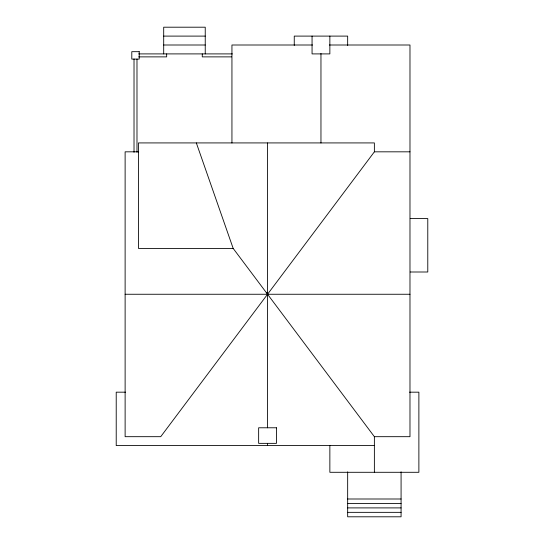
<?xml version="1.0" encoding="UTF-8"?>
<svg xmlns="http://www.w3.org/2000/svg" width="544" height="544" viewBox="0 0 544 544"><rect width="100%" height="100%" fill="white"/><g stroke="black" fill="none" stroke-linecap="round" stroke-linejoin="round"><path stroke-width="0.82" d="M374.374 472.294L374.374 436.682L233.172 248.418L138.475 248.418L138.475 142.922L374.374 142.922L374.374 151.824L160.725 436.682L125.12 436.682L125.12 151.824L138.686 151.824M163.696 36.101L205.238 36.101M163.696 45.002L205.238 45.002M312.528 45.002L231.941 45.002L231.941 142.99M329.392 45.002L409.979 45.002L409.979 436.682L374.374 436.682M138.686 53.904L232.363 53.904M138.686 56.875L166.661 56.875L166.661 53.904M231.622 56.875L202.266 56.875L202.266 53.904M374.374 151.824L409.979 151.824M410.258 218.586L427.781 218.586L427.781 272L410.258 272M125.12 294.256L409.979 294.256M125.542 392.176L116.219 392.176L116.219 445.584L374.374 445.584M409.557 392.176L418.88 392.176L418.88 472.294L329.861 472.294L329.861 445.42M347.664 498.998L401.078 498.998M347.664 503.445L401.078 503.445M347.664 507.899L401.078 507.899M347.664 512.346L401.078 512.346M266.934 292.672L267.546 294.256M196.336 142.922L233.172 248.418M401.078 471.832L401.078 516.8L347.664 516.8L347.664 471.866M347.664 45.431L347.664 36.101L294.256 36.101L294.256 45.431M329.861 36.101L329.861 53.904L312.059 53.904L312.059 36.101M320.96 53.448L320.96 142.99M267.546 142.922L267.546 427.781M267.546 443.36L267.546 445.584M205.238 53.904L205.238 27.2L163.696 27.2L163.696 53.904M136.986 59.099L136.986 152.286M134.021 58.99L134.021 152.286M139.216 51.68L131.798 51.68L131.798 59.099L139.216 59.099L139.216 51.68M276.454 427.781L258.645 427.781L258.645 443.36L276.454 443.36L276.454 427.781"/></g></svg>
